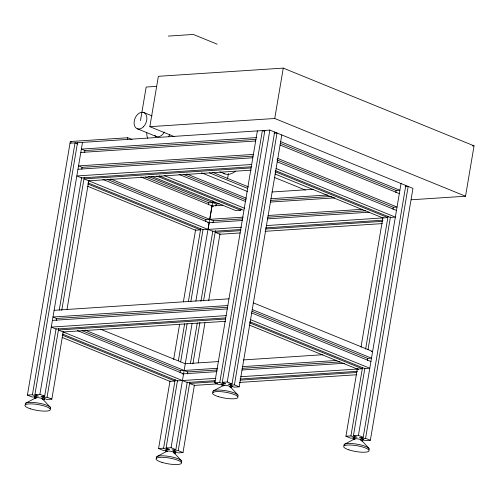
<?xml version="1.0" encoding="UTF-8"?>
<svg xmlns="http://www.w3.org/2000/svg" width="499" height="499" viewBox="0 0 499 499"><rect width="100%" height="100%" fill="white"/><g stroke="black" fill="none" stroke-linecap="round" stroke-linejoin="round"><path stroke-width="0.75" d="M35.934 396.786L32.186 397.029L27.42 395.089L70.303 141.523L127.763 137.755L132.073 139.514M27.42 395.089L32.416 394.759L75.018 142.876L77.881 144.043M32.416 394.759L35.99 396.218L38.492 396.056L34.911 394.597L77.513 142.714M34.83 396.468L34.574 398.002L36.071 397.903M35.99 396.218L36.252 394.684M34.911 394.597L39.908 394.266L82.51 142.383M56.212 320.495L56.549 318.481L227.525 307.259M81.774 169.367L82.11 167.352L253.087 156.131M84.612 152.575L84.955 150.561L255.931 139.34M56.106 328.635L44.679 396.212L40.93 396.456L43.313 397.429L43.575 395.894M59.225 310.203L81.699 177.351M42.908 399.711L44.336 399.618L44.598 398.083M43.313 397.429L47.062 397.185L58.67 328.573M61.739 310.403L84.231 177.444M42.01 398.077L43.257 397.996L46.837 399.456L51.834 399.125L63.261 331.548M67.028 309.28L88.853 180.264M127.476 139.433L127.763 137.755M140.487 120.627L146.163 87.044L156.761 86.352M174.319 136.657L149.843 126.684L158.364 76.31L283.264 68.114L474.05 145.845L465.53 196.219L411.226 199.781M167.103 450.229L163.354 450.472L158.582 448.526L170.016 380.949M173.652 359.448L179.628 324.125M183.389 301.851L195.602 229.665M158.582 448.526L163.578 448.202L175.186 379.596M178.386 360.658L184.624 323.795M188.385 301.527L200.748 228.461M163.578 448.202L167.159 449.661L169.654 449.493L166.08 448.04L177.507 380.456M180.626 362.031L187.119 323.633M190.886 301.359L203.093 229.172M165.999 449.911L165.737 451.445L167.234 451.346M180.052 372.728L180.388 370.713L217.558 368.274M205.613 221.593L205.956 219.579L243.188 217.134M208.451 204.802L208.794 202.787L215.736 202.332M167.159 449.661L167.415 448.121M166.08 448.04L171.076 447.709L192.115 323.302M195.882 301.034L212.792 201.047M209.218 222.685L208.083 229.403L212.855 231.349L240.817 229.515M209.786 219.329L212.056 205.894L222.934 205.183M212.624 202.538L212.88 201.041M187.374 373.938L187.718 371.923L217.246 369.984M213.023 222.804L213.366 220.789L242.882 218.849M215.861 206.006L216.204 203.991L219.311 203.792M187.275 382.072L175.841 449.655L172.099 449.898L174.482 450.871L174.744 449.337M190.393 363.646L197.273 322.94M200.91 301.44L212.861 230.788M174.076 453.154L175.505 453.061L175.76 451.526M174.482 450.871L178.23 450.622L189.832 382.016M192.907 363.846L199.918 322.379M203.555 300.878L215.375 230.993M240.2 232.939L220.009 234.262L215.237 232.316L215.481 230.881M227.494 178.923L228.399 173.583M173.178 451.52L174.425 451.439L178 452.899L182.996 452.568L194.429 384.991M198.197 362.717L204.946 322.784M208.713 300.517L220.015 233.707M151.715 176.359L235.759 210.597L240.755 210.272L240.998 208.832M223.29 384.492L219.541 384.735L214.77 382.795L257.372 130.906M214.77 382.795L219.766 382.465L262.368 130.582L264.514 131.455M219.766 382.465L223.346 383.924L225.841 383.762L222.267 382.303L264.869 130.42M222.186 384.174L221.924 385.708L224.176 385.559M223.346 383.924L223.602 382.39M222.267 382.303L227.263 381.972L269.865 130.089L412.954 188.391L370.352 440.274L365.355 440.598L361.775 439.145M149.843 126.684L274.743 118.488L283.264 68.114M274.631 132.035L232.029 383.918L228.286 384.161L230.669 385.134L230.931 383.6M230.264 387.417L231.692 387.324L231.954 385.789M230.669 385.134L234.418 384.891L277.02 133.002L274.02 133.202M230.613 385.702L234.187 387.162L239.183 386.831L281.792 134.948M354.452 437.935L350.703 438.178L345.938 436.232L357.365 368.655M361.002 347.154L382.951 217.371M345.938 436.232L350.934 435.908L362.536 367.301M365.611 349.132L388.097 216.167M350.934 435.908L354.508 437.367L357.01 437.199L353.429 435.746L364.863 368.162M367.975 349.737L390.449 216.878M353.348 437.617L353.092 439.151L355.338 439.001M367.401 360.434L367.744 358.419L371.493 358.17L252.251 309.586M392.963 209.299L393.306 207.285L397.054 207.041L277.812 158.457M395.807 192.508L396.144 190.493L399.892 190.25L280.65 141.666M354.508 437.367L354.77 435.827M353.429 435.746L358.425 435.415L401.028 183.532M405.799 185.472L363.197 437.361L359.448 437.604L361.831 438.577L362.093 437.043M361.432 440.86L362.854 440.767L363.116 439.232M361.831 438.577L365.58 438.328L408.182 186.445L405.188 186.645M25.954 403.067L35.916 397.797M213.304 390.879L223.49 385.484M156.948 456.56L167.04 451.221M344.641 444.185L354.608 438.908M168.319 36.09L193.3 34.45L217.146 44.168M70.022 143.201L269.865 130.089M256.237 137.624L81.374 149.101L84.955 150.561M80.807 152.457L255.669 140.986M253.398 154.416L78.536 165.893L82.11 167.352M77.969 169.248L252.831 157.778M472.497 145.945L474.05 145.845M251.696 164.495L76.834 175.966L81.599 177.912L251.802 166.741M251.078 167.92L83.988 178.885L207.996 229.409M88.753 180.825L251.184 170.165M272.024 191.996L313.191 189.296M270.888 198.714L327.594 194.99M270.577 200.423L331.947 196.4M270.315 202.07L334.792 197.841M268.044 215.506L362.037 209.337M267.738 217.215L365.611 210.796M207.634 222.791L242.62 220.496M267.476 218.861L369.235 212.187M241.485 227.213L202.999 229.74L88.067 182.908M266.341 225.579L387.854 217.608L275.08 171.656M265.674 227.881L382.97 220.184M215.237 232.316L240.867 230.638M265.73 229.004L382.246 221.356M265.063 231.305L382.353 223.608M54.11 310.309L228.972 298.832M227.837 305.55L52.975 317.021L56.549 318.481M52.407 320.383L227.27 308.906M226.134 315.624L51.266 327.101L56.038 329.041L225.461 317.925M225.517 319.048L58.427 330.014L187.206 382.484L215.181 380.65M63.192 331.96L225.623 321.3M218.693 361.557L185.272 363.746L100.511 329.215M243.562 359.922L322.834 354.72M371.2 351.546L372.628 351.452L253.386 302.868M242.427 366.64L336.463 360.471M242.115 368.349L340.044 361.925M182.073 373.919L216.99 371.63M241.859 369.996L344.447 363.266M215.855 378.348L177.438 380.868L62.506 334.043M240.724 376.714L362.293 368.736L249.519 322.791M240.05 379.015L357.403 371.312M215.237 381.772L189.589 383.457L194.361 385.396L217.676 383.868M240.106 380.138L356.679 372.491M239.433 382.44L356.785 374.743M274.743 118.488L465.53 196.219M280.494 143.375L396.144 190.493M280.082 145.022L399.325 193.606M276.939 159.873L393.306 207.285M277.244 161.813L396.487 210.397M143.606 112.456L152.089 115.911M276.109 168.531L395.351 217.115L390.355 217.445L275.423 170.614M275.111 174.032L382.858 217.932M274.394 177.432L305.351 190.044M137.362 128.798L156.443 136.576M219.859 171.856L224.862 173.895M212.605 172.323L248.558 186.969M209.449 172.829L247.554 188.36M201.521 172.791L247.498 191.522M186.738 173.951L246.363 198.24M183.713 174.488L246.207 199.949M178.985 174.382L245.795 201.602M164.202 175.536L244.653 208.314M159.206 175.866L243.25 210.11M156.711 176.028L240.755 210.272M70.303 141.523L71.744 142.109M148.608 176.496L216.204 203.991M145.583 177.033L208.794 202.787M140.861 176.927L213.491 206.48M110.572 178.948L213.366 220.789M107.541 179.484L205.956 219.579M102.819 179.378L209.131 222.691M87.724 183.95L200.504 229.902L195.508 230.226L87.755 186.327M252.095 311.295L367.744 358.419M251.683 312.948L370.925 361.532M250.548 319.666L369.79 368.243L364.794 368.574L249.862 321.749M249.55 325.167L358.662 369.622M227.263 381.972L232.029 383.918M234.418 384.891L239.183 386.831M358.425 435.415L363.197 437.361M365.58 438.328L370.352 440.274M229.546 386.451L231.692 387.324M360.708 439.893L362.854 440.767M85.011 330.076L187.718 371.923M81.979 330.612L180.388 370.713M77.258 330.506L183.57 373.826M62.163 335.085L174.943 381.03L169.947 381.361L62.194 337.461M39.908 394.266L44.679 396.212M47.062 397.185L51.834 399.125M171.076 447.709L175.841 449.655M178.23 450.622L182.996 452.568M42.19 398.745L44.336 399.618M173.359 452.188L175.505 453.061M361.17 439.993L368.88 448.283M230.045 386.569L237.817 394.921M173.596 452.306L181.368 460.658M42.477 398.882L50.181 407.165M25.655 404.826A12.887 2.963 9.6 0 1 38.086 403.017A12.887 2.963 9.6 0 1 50.087 408.812M35.984 398.377A3.487 0.805 9.6 0 1 39.421 397.809A3.487 0.805 9.6 0 1 42.141 399.468M213.16 392.451A12.887 2.963 9.6 0 1 225.317 390.655A12.887 2.963 9.6 0 1 237.898 396.325M223.49 385.983A3.456 0.792 9.6 0 1 226.839 385.484A3.456 0.792 9.6 0 1 229.983 387.056M166.99 451.707A3.487 0.805 9.6 0 1 170.546 451.233A3.487 0.805 9.6 0 1 173.421 452.843M156.711 458.182A12.887 2.963 9.6 0 1 169.049 456.417A12.887 2.963 9.6 0 1 181.368 462.124M344.092 445.626A12.887 2.963 9.6 0 1 356.991 444.166A12.887 2.963 9.6 0 1 368.979 449.78M354.583 439.394A3.456 0.792 9.6 0 1 358.101 438.927A3.456 0.792 9.6 0 1 360.945 440.523M164.364 132.067A8.751 5.926 -67.8 0 1 154.684 135.372M169.747 134.63A17.502 11.851 -67.8 0 1 168.537 136.795M147.523 138.173A17.502 11.851 -67.8 0 1 146.756 132.771M235.472 171.238A17.502 11.851 -67.8 0 1 223.334 173.165M30.246 408.756A12.887 2.963 9.6 0 0 50.312 409.822A12.887 2.963 9.6 0 0 32.429 403.928A12.887 2.963 9.6 0 0 30.246 408.756M218.443 396.649A12.887 2.963 9.6 0 0 237.936 397.347A12.887 2.963 9.6 0 0 219.323 391.59A12.887 2.963 9.6 0 0 218.443 396.649M161.994 462.38A12.887 2.963 9.6 0 0 181.486 463.078A12.887 2.963 9.6 0 0 162.874 457.321A12.887 2.963 9.6 0 0 161.994 462.38M348.938 449.867A12.887 2.963 9.6 0 0 369.011 450.94A12.887 2.963 9.6 0 0 351.128 445.046A12.887 2.963 9.6 0 0 348.938 449.867M143.369 126.84A8.751 5.926 -67.8 0 0 143.999 112.618A8.751 5.926 -67.8 0 0 134.094 122.423A8.751 5.926 -67.8 0 0 143.369 126.84"/></g></svg>
